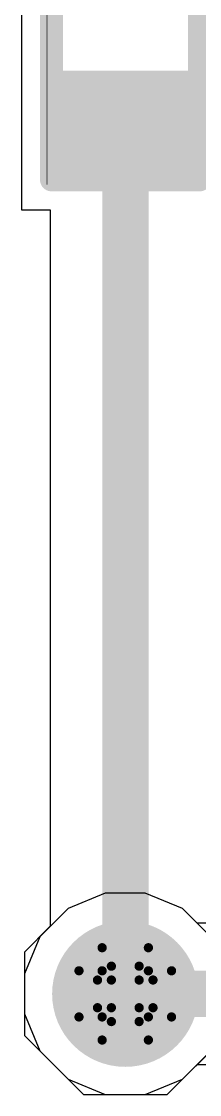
# Model space of a CAD drawing. Header units: inches. Extents: x -4 to 5258, y -4 to 5281.
# Drawn here: x 10.58 to 11.55, y 25.82 to 31.72 of the extents above; entities that cross this region are included whole.
import ezdxf

# ---------------------------------------------------------------- set-up
doc = ezdxf.new("R2010")
doc.units = ezdxf.units.IN
for name, color, linetype in [('Bottom Layer', 5, 'Continuous'), ('Bottom Solder', 6, 'Continuous'), ('Drill Drawing', 1, 'Continuous'), ('Layer 1', 16, 'Continuous'), ('Layer 2', 76, 'Continuous'), ('Top Layer', 1, 'Continuous'), ('Top Overlay', 2, 'Continuous'), ('Top Paste', 8, 'Continuous'), ('Top Solder', 216, 'Continuous'), ('Via Holes', 16, 'Continuous')]:
    doc.layers.add(name, color=color, linetype=linetype)

# ---------------------------------------------------------------- blocks, each defined once
blk = doc.blocks.new('R___0402_148')
at = {"layer": 'Top Layer'}
for points in [[(-0.6985, -0.3175), (-0.6985, 0.3174999999999999), (-0.2413000000000001, 0.3175), (-0.2412999999999999, -0.3174999999999999)], [(0.2413000000000001, -0.3175), (0.2412999999999999, 0.3174999999999999), (0.6985, 0.3175), (0.6985, -0.3174999999999999)]]:
    blk.add_hatch(color=1, dxfattribs=at).paths.add_polyline_path(points)
at = {"layer": 'Top Paste'}
for points in [[(-0.6985, -0.3175), (-0.6985, 0.3174999999999999), (-0.2413000000000001, 0.3175), (-0.2412999999999999, -0.3174999999999999)], [(0.2413000000000001, -0.3175), (0.2412999999999999, 0.3174999999999999), (0.6985, 0.3175), (0.6985, -0.3174999999999999)]]:
    blk.add_hatch(color=8, dxfattribs=at).paths.add_polyline_path(points)
at = {"layer": 'Top Solder'}
for points in [[(-0.75350116, -0.3725011600000001), (-0.75350116, 0.3725011599999999), (-0.18629884, 0.3725011600000001), (-0.1862988399999999, -0.3725011599999999)], [(0.18629884, -0.3725011600000001), (0.1862988399999999, 0.3725011599999999), (0.75350116, 0.3725011600000001), (0.75350116, -0.3725011599999999)]]:
    blk.add_hatch(color=216, dxfattribs=at).paths.add_polyline_path(points)
at = {"layer": 'Top Overlay'}
for points in [[(-0.7874, -0.4064, 0.127, 0.127, 0), (-0.7874, 0.4064, 0.127, 0.127, 0)], [(0.7874, 0.4064, 0.127, 0.127, 0), (-0.7874, 0.4064, 0.127, 0.127, 0)], [(0.7874, -0.4064, 0.127, 0.127, 0), (0.7874, 0.4064, 0.127, 0.127, 0)], [(0.7874, -0.4064, 0.127, 0.127, 0), (-0.7874, -0.4064, 0.127, 0.127, 0)], [(0.8128, -0.4318, 0.0032258, 0.0032258, 0), (-0.8128, -0.4318, 0.0032258, 0.0032258, 0)]]:
    blk.add_lwpolyline(points, format="xyseb", dxfattribs=at)
for points in [[(-0.8191499999999999, 0.4064, 0.0635, 0.0635, 1), (-0.7556499999999999, 0.4064, 0.0635, 0.0635, 1)], [(-0.8191499999999999, 0.4064, 0.0635, 0.0635, 1), (-0.7556499999999999, 0.4064, 0.0635, 0.0635, 1)], [(0.7556499999999999, 0.4064, 0.0635, 0.0635, 1), (0.8191499999999999, 0.4064, 0.0635, 0.0635, 1)], [(0.7556499999999999, 0.4064, 0.0635, 0.0635, 1), (0.8191499999999999, 0.4064, 0.0635, 0.0635, 1)], [(-0.8191499999999999, -0.4064, 0.0635, 0.0635, 1), (-0.7556499999999999, -0.4064, 0.0635, 0.0635, 1)], [(-0.8191499999999999, -0.4064, 0.0635, 0.0635, 1), (-0.7556499999999999, -0.4064, 0.0635, 0.0635, 1)], [(0.7556499999999999, -0.4064, 0.0635, 0.0635, 1), (0.8191499999999999, -0.4064, 0.0635, 0.0635, 1)], [(0.7556499999999999, -0.4064, 0.0635, 0.0635, 1), (0.8191499999999999, -0.4064, 0.0635, 0.0635, 1)], [(-0.81360518, -0.4318, 0.0016129, 0.0016129, 1), (-0.8119948199999999, -0.4318, 0.0016129, 0.0016129, 1)], [(0.8119948199999999, -0.4318, 0.0016129, 0.0016129, 1), (0.81360518, -0.4318, 0.0016129, 0.0016129, 1)]]:
    blk.add_lwpolyline(points, format="xyseb", close=True, dxfattribs=at)

msp = doc.modelspace()

# ---------------------------------------------------------------- hatches: boundary and pattern name
at = {"layer": 'Bottom Layer'}
h = msp.add_hatch(color=5, dxfattribs=at)
edge = h.paths.add_edge_path()
edge.add_arc((11.14714814, 26.3713595), 0.2999994, 0, 360)
at = {"layer": 'Bottom Solder'}
h = msp.add_hatch(color=6, dxfattribs=at)
edge = h.paths.add_edge_path()
edge.add_arc((11.14714814, 26.3713595), 0.4015993999999999, 0, 360)
at = {"layer": 'Layer 1'}
h = msp.add_hatch(color=16, dxfattribs=at)
edge = h.paths.add_edge_path()
edge.add_arc((11.14714814, 26.3713595), 0.2999994, 0, 360)
at = {"layer": 'Layer 2'}
h = msp.add_hatch(color=76, dxfattribs=at)
edge = h.paths.add_edge_path()
edge.add_arc((11.14714814, 26.3713595), 0.2999994, 0, 360)
at = {"layer": 'Top Layer'}
h = msp.add_hatch(color=1, dxfattribs=at)
edge = h.paths.add_edge_path()
edge.add_arc((11.14714814, 26.3713595), 0.2999994, 0, 360)
at = {"layer": 'Top Solder'}
h = msp.add_hatch(color=216, dxfattribs=at)
edge = h.paths.add_edge_path()
edge.add_arc((11.14714814, 26.3713595), 0.4015993999999999, 0, 360)
at = {"layer": 'Via Holes'}
h = msp.add_hatch(color=7, dxfattribs=at)
edge = h.paths.add_edge_path()
edge.add_arc((11.14714814, 26.3713595), 0.1499997, 0, 360)

# ---------------------------------------------------------------- linework, layer by layer
at = {"layer": 'Bottom Layer'}
for p, q in [((11.03695024, 26.9253589), (10.83333368, 26.8410182)), ((11.25734604, 26.9253589), (11.03695024, 26.9253589)), ((11.4609626, 26.8410182), (11.25734604, 26.9253589)), ((10.83333368, 26.8410182), (10.67748944, 26.68517396)), ((11.61680684, 26.68517396), (11.4609626, 26.8410182)), ((10.67748944, 26.68517396), (10.59314874, 26.4815574)), ((10.59314874, 26.4815574), (10.59314874, 26.2611616)), ((10.59314874, 26.2611616), (10.67748944, 26.05754504)), ((10.67748944, 26.05754504), (10.83333368, 25.9017008)), ((11.4609626, 25.9017008), (11.61680684, 26.05754504)), ((10.83333368, 25.9017008), (11.03695024, 25.8173601)), ((11.25734604, 25.8173601), (11.4609626, 25.9017008)), ((11.03695024, 25.8173601), (11.25734604, 25.8173601))]:
    msp.add_line(p, q, dxfattribs=at)
at = {"layer": 'Drill Drawing'}
for points in [[(11.02014814, 26.4983595, 0.0508, 0.0508, 0), (11.02014814, 26.6253595, 0.0508, 0.0508, 0)], [(11.02014814, 26.6253595, 0.0508, 0.0508, 0), (11.27414814, 26.6253595, 0.0508, 0.0508, 0)], [(11.27414814, 26.4983595, 0.0508, 0.0508, 0), (11.27414814, 26.6253595, 0.0508, 0.0508, 0)], [(10.89314814, 26.2443595, 0.0508, 0.0508, 0), (10.89314814, 26.4983595, 0.0508, 0.0508, 0)], [(10.89314814, 26.4983595, 0.0508, 0.0508, 0), (11.02014814, 26.4983595, 0.0508, 0.0508, 0)], [(11.07094814, 26.4475595, 0.0508, 0.0508, 0), (11.07094814, 26.5237595, 0.0508, 0.0508, 0)], [(11.07094814, 26.5237595, 0.0508, 0.0508, 0), (11.22334814, 26.5237595, 0.0508, 0.0508, 0)], [(11.22334814, 26.4475595, 0.0508, 0.0508, 0), (11.22334814, 26.5237595, 0.0508, 0.0508, 0)], [(11.27414814, 26.4983595, 0.0508, 0.0508, 0), (11.40114814, 26.4983595, 0.0508, 0.0508, 0)], [(11.40114814, 26.2443595, 0.0508, 0.0508, 0), (11.40114814, 26.4983595, 0.0508, 0.0508, 0)], [(10.99474814, 26.2951595, 0.0508, 0.0508, 0), (10.99474814, 26.4475595, 0.0508, 0.0508, 0)], [(10.99474814, 26.4475595, 0.0508, 0.0508, 0), (11.07094814, 26.4475595, 0.0508, 0.0508, 0)], [(11.22334814, 26.4475595, 0.0508, 0.0508, 0), (11.29954814, 26.4475595, 0.0508, 0.0508, 0)], [(11.29954814, 26.2951595, 0.0508, 0.0508, 0), (11.29954814, 26.4475595, 0.0508, 0.0508, 0)], [(10.99474814, 26.2951595, 0.0508, 0.0508, 0), (11.07094814, 26.2951595, 0.0508, 0.0508, 0)], [(11.07094814, 26.2189595, 0.0508, 0.0508, 0), (11.07094814, 26.2951595, 0.0508, 0.0508, 0)], [(11.22334814, 26.2951595, 0.0508, 0.0508, 0), (11.29954814, 26.2951595, 0.0508, 0.0508, 0)], [(11.22334814, 26.2189595, 0.0508, 0.0508, 0), (11.22334814, 26.2951595, 0.0508, 0.0508, 0)], [(10.89314814, 26.2443595, 0.0508, 0.0508, 0), (11.02014814, 26.2443595, 0.0508, 0.0508, 0)], [(11.02014814, 26.1173595, 0.0508, 0.0508, 0), (11.02014814, 26.2443595, 0.0508, 0.0508, 0)], [(11.07094814, 26.2189595, 0.0508, 0.0508, 0), (11.22334814, 26.2189595, 0.0508, 0.0508, 0)], [(11.27414814, 26.2443595, 0.0508, 0.0508, 0), (11.40114814, 26.2443595, 0.0508, 0.0508, 0)], [(11.27414814, 26.1173595, 0.0508, 0.0508, 0), (11.27414814, 26.2443595, 0.0508, 0.0508, 0)], [(11.02014814, 26.1173595, 0.0508, 0.0508, 0), (11.27414814, 26.1173595, 0.0508, 0.0508, 0)]]:
    msp.add_lwpolyline(points, format="xyseb", dxfattribs=at)
for points in [[(11.00744814, 26.6253595, 0.0254, 0.0254, 1), (11.03284814, 26.6253595, 0.0254, 0.0254, 1)], [(11.00744814, 26.6253595, 0.0254, 0.0254, 1), (11.03284814, 26.6253595, 0.0254, 0.0254, 1)], [(11.26144814, 26.6253595, 0.0254, 0.0254, 1), (11.28684814, 26.6253595, 0.0254, 0.0254, 1)], [(11.26144814, 26.6253595, 0.0254, 0.0254, 1), (11.28684814, 26.6253595, 0.0254, 0.0254, 1)], [(10.88044814, 26.4983595, 0.0254, 0.0254, 1), (10.90584814, 26.4983595, 0.0254, 0.0254, 1)], [(10.88044814, 26.4983595, 0.0254, 0.0254, 1), (10.90584814, 26.4983595, 0.0254, 0.0254, 1)], [(11.00744814, 26.4983595, 0.0254, 0.0254, 1), (11.03284814, 26.4983595, 0.0254, 0.0254, 1)], [(11.00744814, 26.4983595, 0.0254, 0.0254, 1), (11.03284814, 26.4983595, 0.0254, 0.0254, 1)], [(11.05824814, 26.5237595, 0.0254, 0.0254, 1), (11.08364814, 26.5237595, 0.0254, 0.0254, 1)], [(11.05824814, 26.5237595, 0.0254, 0.0254, 1), (11.08364814, 26.5237595, 0.0254, 0.0254, 1)], [(11.21064814, 26.5237595, 0.0254, 0.0254, 1), (11.23604814, 26.5237595, 0.0254, 0.0254, 1)], [(11.21064814, 26.5237595, 0.0254, 0.0254, 1), (11.23604814, 26.5237595, 0.0254, 0.0254, 1)], [(11.26144814, 26.4983595, 0.0254, 0.0254, 1), (11.28684814, 26.4983595, 0.0254, 0.0254, 1)], [(11.26144814, 26.4983595, 0.0254, 0.0254, 1), (11.28684814, 26.4983595, 0.0254, 0.0254, 1)], [(11.38844814, 26.4983595, 0.0254, 0.0254, 1), (11.41384814, 26.4983595, 0.0254, 0.0254, 1)], [(11.38844814, 26.4983595, 0.0254, 0.0254, 1), (11.41384814, 26.4983595, 0.0254, 0.0254, 1)], [(10.98204814, 26.4475595, 0.0254, 0.0254, 1), (11.00744814, 26.4475595, 0.0254, 0.0254, 1)], [(10.98204814, 26.4475595, 0.0254, 0.0254, 1), (11.00744814, 26.4475595, 0.0254, 0.0254, 1)], [(11.05824814, 26.4475595, 0.0254, 0.0254, 1), (11.08364814, 26.4475595, 0.0254, 0.0254, 1)], [(11.05824814, 26.4475595, 0.0254, 0.0254, 1), (11.08364814, 26.4475595, 0.0254, 0.0254, 1)], [(11.21064814, 26.4475595, 0.0254, 0.0254, 1), (11.23604814, 26.4475595, 0.0254, 0.0254, 1)], [(11.21064814, 26.4475595, 0.0254, 0.0254, 1), (11.23604814, 26.4475595, 0.0254, 0.0254, 1)], [(11.28684814, 26.4475595, 0.0254, 0.0254, 1), (11.31224814, 26.4475595, 0.0254, 0.0254, 1)], [(11.28684814, 26.4475595, 0.0254, 0.0254, 1), (11.31224814, 26.4475595, 0.0254, 0.0254, 1)], [(10.98204814, 26.2951595, 0.0254, 0.0254, 1), (11.00744814, 26.2951595, 0.0254, 0.0254, 1)], [(10.98204814, 26.2951595, 0.0254, 0.0254, 1), (11.00744814, 26.2951595, 0.0254, 0.0254, 1)], [(11.05824814, 26.2951595, 0.0254, 0.0254, 1), (11.08364814, 26.2951595, 0.0254, 0.0254, 1)], [(11.05824814, 26.2951595, 0.0254, 0.0254, 1), (11.08364814, 26.2951595, 0.0254, 0.0254, 1)], [(11.21064814, 26.2951595, 0.0254, 0.0254, 1), (11.23604814, 26.2951595, 0.0254, 0.0254, 1)], [(11.21064814, 26.2951595, 0.0254, 0.0254, 1), (11.23604814, 26.2951595, 0.0254, 0.0254, 1)], [(11.28684814, 26.2951595, 0.0254, 0.0254, 1), (11.31224814, 26.2951595, 0.0254, 0.0254, 1)], [(11.28684814, 26.2951595, 0.0254, 0.0254, 1), (11.31224814, 26.2951595, 0.0254, 0.0254, 1)], [(10.88044814, 26.2443595, 0.0254, 0.0254, 1), (10.90584814, 26.2443595, 0.0254, 0.0254, 1)], [(10.88044814, 26.2443595, 0.0254, 0.0254, 1), (10.90584814, 26.2443595, 0.0254, 0.0254, 1)], [(11.00744814, 26.2443595, 0.0254, 0.0254, 1), (11.03284814, 26.2443595, 0.0254, 0.0254, 1)], [(11.00744814, 26.2443595, 0.0254, 0.0254, 1), (11.03284814, 26.2443595, 0.0254, 0.0254, 1)], [(11.05824814, 26.2189595, 0.0254, 0.0254, 1), (11.08364814, 26.2189595, 0.0254, 0.0254, 1)], [(11.05824814, 26.2189595, 0.0254, 0.0254, 1), (11.08364814, 26.2189595, 0.0254, 0.0254, 1)], [(11.21064814, 26.2189595, 0.0254, 0.0254, 1), (11.23604814, 26.2189595, 0.0254, 0.0254, 1)], [(11.21064814, 26.2189595, 0.0254, 0.0254, 1), (11.23604814, 26.2189595, 0.0254, 0.0254, 1)], [(11.26144814, 26.2443595, 0.0254, 0.0254, 1), (11.28684814, 26.2443595, 0.0254, 0.0254, 1)], [(11.26144814, 26.2443595, 0.0254, 0.0254, 1), (11.28684814, 26.2443595, 0.0254, 0.0254, 1)], [(11.38844814, 26.2443595, 0.0254, 0.0254, 1), (11.41384814, 26.2443595, 0.0254, 0.0254, 1)], [(11.38844814, 26.2443595, 0.0254, 0.0254, 1), (11.41384814, 26.2443595, 0.0254, 0.0254, 1)], [(11.00744814, 26.1173595, 0.0254, 0.0254, 1), (11.03284814, 26.1173595, 0.0254, 0.0254, 1)], [(11.00744814, 26.1173595, 0.0254, 0.0254, 1), (11.03284814, 26.1173595, 0.0254, 0.0254, 1)], [(11.26144814, 26.1173595, 0.0254, 0.0254, 1), (11.28684814, 26.1173595, 0.0254, 0.0254, 1)], [(11.26144814, 26.1173595, 0.0254, 0.0254, 1), (11.28684814, 26.1173595, 0.0254, 0.0254, 1)]]:
    msp.add_lwpolyline(points, format="xyseb", close=True, dxfattribs=at)
at = {"layer": 'Layer 1'}
for p, q in [((11.03695024, 26.9253589), (10.83333368, 26.8410182)), ((11.25734604, 26.9253589), (11.03695024, 26.9253589)), ((11.4609626, 26.8410182), (11.25734604, 26.9253589)), ((10.83333368, 26.8410182), (10.67748944, 26.68517396)), ((11.61680684, 26.68517396), (11.4609626, 26.8410182)), ((10.67748944, 26.68517396), (10.59314874, 26.4815574)), ((10.59314874, 26.4815574), (10.59314874, 26.2611616)), ((10.59314874, 26.2611616), (10.67748944, 26.05754504)), ((10.67748944, 26.05754504), (10.83333368, 25.9017008)), ((11.4609626, 25.9017008), (11.61680684, 26.05754504)), ((10.83333368, 25.9017008), (11.03695024, 25.8173601)), ((11.25734604, 25.8173601), (11.4609626, 25.9017008)), ((11.03695024, 25.8173601), (11.25734604, 25.8173601))]:
    msp.add_line(p, q, dxfattribs=at)
at = {"layer": 'Layer 2'}
for p, q in [((11.03695024, 26.9253589), (10.83333368, 26.8410182)), ((11.25734604, 26.9253589), (11.03695024, 26.9253589)), ((11.4609626, 26.8410182), (11.25734604, 26.9253589)), ((10.83333368, 26.8410182), (10.67748944, 26.68517396)), ((11.54215878, 26.75982202), (11.4609626, 26.8410182)), ((17.29808834, 26.75982202), (11.54215878, 26.75982202)), ((10.67748944, 26.68517396), (10.59314874, 26.4815574)), ((10.59314874, 26.4815574), (10.59314874, 26.2611616)), ((10.59314874, 26.2611616), (10.67748944, 26.05754504)), ((10.67748944, 26.05754504), (10.83333368, 25.9017008)), ((11.4609626, 25.9017008), (11.5421537, 25.9828919)), ((11.5421537, 25.9828919), (15.6120084, 25.9828919)), ((10.83333368, 25.9017008), (11.03695024, 25.8173601)), ((11.25734604, 25.8173601), (11.4609626, 25.9017008)), ((11.03695024, 25.8173601), (11.25734604, 25.8173601))]:
    msp.add_line(p, q, dxfattribs=at)
msp.add_lwpolyline([(11.14714814, 26.37135696, 0.254, 0.254, 0), (30.86686486, 26.3713595, 0.254, 0.254, 0)], format="xyseb", dxfattribs=at)
msp.add_lwpolyline([(11.08364814, 26.37135696, 0.127, 0.127, 1), (11.21064814, 26.37135696, 0.127, 0.127, 1)], format="xyseb", close=True, dxfattribs=at)
at = {"layer": 'Top Layer'}
for p, q in [((10.5775506, 32.59157566), (10.5775506, 31.62637566)), ((10.5775506, 31.62637566), (10.5775506, 30.68657566)), ((10.5775506, 30.68657566), (10.73570878, 30.68657566)), ((10.73570878, 30.68657566), (10.73570878, 26.7433933)), ((10.73570878, 26.7433933), (10.59314874, 26.60083326)), ((10.59314874, 26.60083326), (10.59314874, 26.14188574)), ((10.59314874, 26.14188574), (10.91767438, 25.8173601)), ((11.3766219, 25.8173601), (11.70114754, 26.14188574)), ((10.91767438, 25.8173601), (11.3766219, 25.8173601))]:
    msp.add_line(p, q, dxfattribs=at)
for points in [[(11.14810064, 31.1682257, 0.254, 0.254, 0), (11.1490506, 31.16917566, 0.254, 0.254, 0)], [(11.14810064, 26.372312, 0.254, 0.254, 0), (11.14810064, 31.1682257, 0.254, 0.254, 0)], [(11.14714814, 26.3713595, 0.254, 0.254, 0), (11.14810064, 26.372312, 0.254, 0.254, 0)]]:
    msp.add_lwpolyline(points, format="xyseb", dxfattribs=at)
for points in [[(11.08460064, 31.1682257, 0.127, 0.127, 1), (11.21160064, 31.1682257, 0.127, 0.127, 1)], [(11.08460064, 31.1682257, 0.127, 0.127, 1), (11.21160064, 31.1682257, 0.127, 0.127, 1)], [(11.0855506, 31.16917566, 0.127, 0.127, 1), (11.2125506, 31.16917566, 0.127, 0.127, 1)], [(11.08364814, 26.3713595, 0.127, 0.127, 1), (11.21064814, 26.3713595, 0.127, 0.127, 1)], [(11.08460064, 26.372312, 0.127, 0.127, 1), (11.21160064, 26.372312, 0.127, 0.127, 1)], [(11.08460064, 26.372312, 0.127, 0.127, 1), (11.21160064, 26.372312, 0.127, 0.127, 1)]]:
    msp.add_lwpolyline(points, format="xyseb", close=True, dxfattribs=at)

# ---------------------------------------------------------------- block references
at = {"rotation": 270}
msp.add_blockref('R___0402_148', (11.1490506, 31.63907566), dxfattribs=at)

doc.saveas('drawing.dxf')
